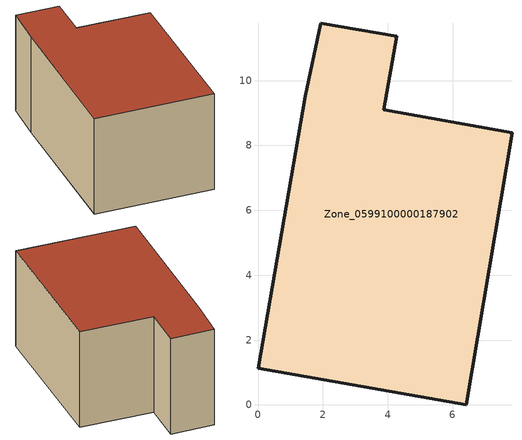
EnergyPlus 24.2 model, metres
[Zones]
Zone_0599100000187902
 floor ground (C_G): 1.46,9.52 1.93,11.77 4.27,11.36 3.88,9.1 7.83,8.39 6.42,0 0,1.13 z0
 wall outside (C_F): 3.88,9.1 4.27,11.36 1.93,11.77 1.46,9.52 0,1.13 6.42,0 7.83,8.39 3.88,9.1 z0:5.64
 roof outside (C_R): 6.42,0 7.83,8.39 3.88,9.1 4.27,11.36 1.93,11.77 1.46,9.52 0,1.13 z5.64
[BUILDING]
Pand.0599100000187902: North Axis=0; Terrain=City; Loads Convergence Tolerance Value=0.04; Temperature Convergence Tolerance Value=0.4; Solar Distribution=FullExterior; Maximum Number of Warmup Days=25; Minimum Number of Warmup Days=1
[Site:Location]
Rotterdam.The.Hague.AP_ZH_NLD Design_Conditions: Latitude=51.96; Longitude=4.45; Time Zone=1; Elevation=-4.5
[SITE:GROUNDTEMPERATURE:BUILDINGSURFACE]
18, 18, 18, 18, 18, 18, 18, 18, 18, 18, 18, 18
[MATERIAL] Thermal Absorptance=0.9; Solar Absorptance=0.7; Visible Absorptance=0.7
Name | Roughness | Thickness | Conductivity | Density | Specific Heat
G.TC.1946-1964 | MediumSmooth | 0.15 | 1 | 540 | 1210
F.TC.1946-1964 | Rough | 0.3 | 0.857143 | 1920 | 840
R.TC.1946-1964 | MediumRough | 0.2 | 0.235294 | 1500 | 1000
[CONSTRUCTION]
C_G: G.TC.1946-1964
C_F: F.TC.1946-1964
C_R: R.TC.1946-1964
[ZONE]
Zone_0599100000187902: Type=1; Multiplier=1; Ceiling Height=Autocalculate; Volume=Autocalculate; Floor Area=autocalculate; Part of Total Floor Area=Yes
[ZONEINFILTRATION:DESIGNFLOWRATE]
Infil_Zone_0599100000187902: Zone or ZoneList or Space or SpaceList=Zone_0599100000187902; Schedule=AlwaysOn; Design Flow Rate Calculation Method=Flow/Area; Flow Rate per Floor Area=0.003; Constant Term Coefficient=1; Temperature Term Coefficient=0; Velocity Term Coefficient=0; Velocity Squared Term Coefficient=0
[HVACTEMPLATE:ZONE:IDEALLOADSAIRSYSTEM]
Zone_0599100000187902: Maximum Heating Supply Air Temperature=50; Minimum Cooling Supply Air Temperature=13; Maximum Heating Supply Air Humidity Ratio=0.0156; Minimum Cooling Supply Air Humidity Ratio=0.0077; Heating Limit=NoLimit; Cooling Limit=NoLimit; Dehumidification Control Type=ConstantSensibleHeatRatio; Cooling Sensible Heat Ratio=0.7; Dehumidification Setpoint=60; Humidification Control Type=None; Humidification Setpoint=30; Outdoor Air Method=None; Outdoor Air Flow Rate per Person=0.00944; Outdoor Air Flow Rate per Zone Floor Area=0; Outdoor Air Flow Rate per Zone=0; Demand Controlled Ventilation Type=None; Outdoor Air Economizer Type=NoEconomizer; Heat Recovery Type=None; Sensible Heat Recovery Effectiveness=0.7; Latent Heat Recovery Effectiveness=0.65
[ZONECONTROL:THERMOSTAT]
ThermostatControl_Zone_0599100000187902: Zone or ZoneList=Zone_0599100000187902; Control Type Schedule=DualSetpointControlType; Control 1=Thermostat_Zone_0599100000187902; Temperature Difference Between Cutout And Setpoint=0
[THERMOSTATSETPOINT:DUALSETPOINT]
Thermostat_Zone_0599100000187902: Heating Setpoint Temperature Schedule=HeatingSetpoint_Zone_0599100000187902; Cooling Setpoint Temperature Schedule=CoolingSetpoint_Zone_0599100000187902
[SCHEDULE:COMPACT]
HeatingSetpoint_Zone_0599100000187902: Through: 12/31, For: AllDays, Until: 24:00, 21
CoolingSetpoint_Zone_0599100000187902: Through: 12/31, For: AllDays, Until: 24:00, 24
DualSetpointControlType: Through: 12/31, For: AllDays, Until: 24:00, 4
AlwaysOn: Through: 12/31, For: AllDays, Until: 24:00, 1
